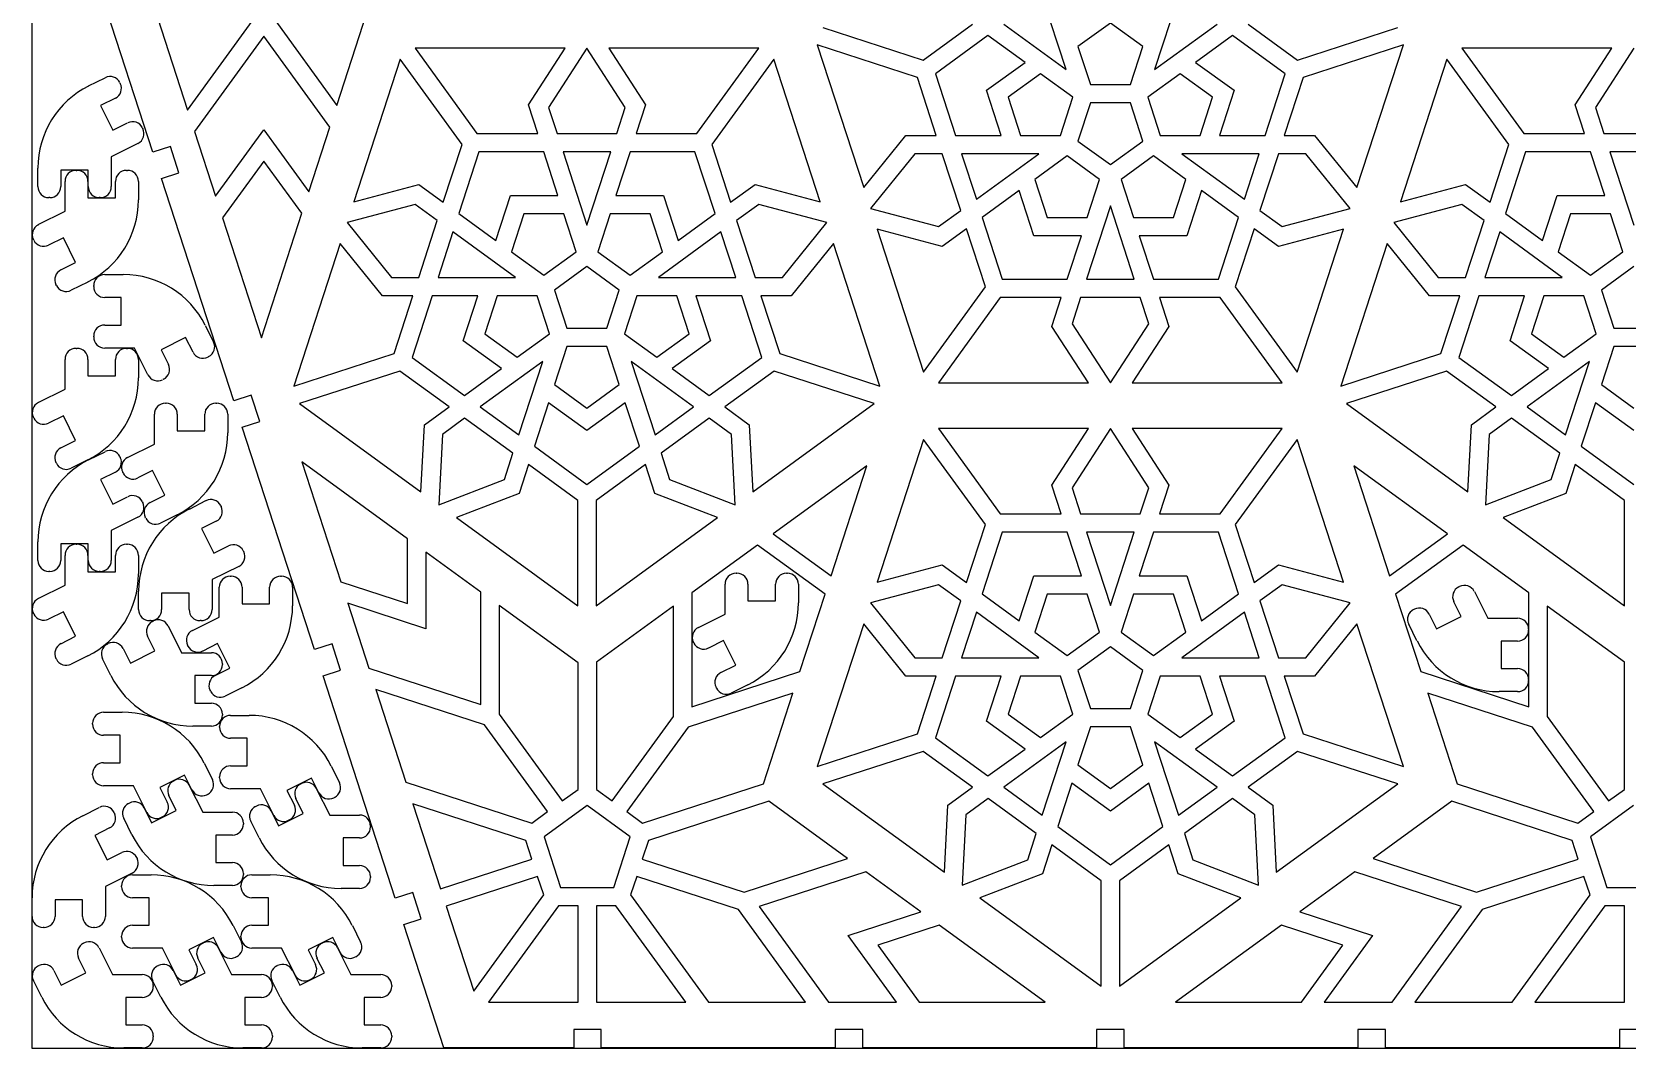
# Model space of a CAD drawing. Extents: x 0 to 580, y 0 to 430.
# Drawn here: x 0 to 173.9, y 0 to 110.8 of the extents above; entities that cross this region are included whole.
import ezdxf

# ---------------------------------------------------------------- set-up
doc = ezdxf.new("R2010")
doc.units = 0
doc.header["$MEASUREMENT"] = 0

msp = doc.modelspace()

# ---------------------------------------------------------------- linework, layer by layer
for p, q in [((0, 430), (0, 0)), ((13.2, 97.65), (5.32, 121.9)), ((112.75, 106.66), (110.15, 114.66)), ((125, 114.66), (122.4, 106.66)), ((13.69, 112.34), (16.96, 102.25)), ((16.96, 102.25), (24.29, 112.33)), ((26.29, 112.33), (33.25, 102.74)), ((33.25, 102.74), (36.53, 112.83)), ((97.17, 107.7), (102.54, 111.61)), ((105.95, 111.6), (112.75, 106.66)), ((117.58, 111.73), (114.05, 109.16)), ((121.11, 109.16), (117.58, 111.73)), ((122.4, 106.66), (129.21, 111.6)), ((132.62, 111.61), (137.99, 107.7)), ((25.29, 110.3), (17.73, 99.9)), ((32.49, 100.39), (25.29, 110.3)), ((86.25, 111.25), (97.17, 107.7)), ((104.24, 110.37), (98.52, 106.21)), ((108.28, 107.44), (104.24, 110.37)), ((130.91, 110.37), (126.88, 107.44)), ((136.64, 106.21), (130.91, 110.37)), ((137.99, 107.7), (148.91, 111.25)), ((41.77, 108.98), (48.52, 99.69)), ((58.13, 108.98), (41.77, 108.98)), ((54.14, 102.83), (58.13, 108.98)), ((60.52, 108.98), (56.34, 102.54)), ((64.69, 102.54), (60.52, 108.98)), ((79.26, 108.98), (62.9, 108.98)), ((62.9, 108.98), (66.89, 102.83)), ((72.51, 99.69), (79.26, 108.98)), ((96.55, 105.8), (85.63, 109.35)), ((85.63, 109.35), (90.69, 93.79)), ((114.05, 109.16), (115.4, 105.02)), ((119.76, 105.02), (121.11, 109.16)), ((149.53, 109.35), (138.61, 105.8)), ((144.47, 93.79), (149.53, 109.35)), ((155.9, 108.98), (162.65, 99.69)), ((172.26, 108.98), (155.9, 108.98)), ((168.27, 102.83), (172.26, 108.98)), ((174.64, 108.98), (170.47, 102.54)), ((40.15, 107.8), (35.1, 92.24)), ((46.9, 98.51), (40.15, 107.8)), ((80.88, 107.8), (74.13, 98.51)), ((85.93, 92.24), (80.88, 107.8)), ((98.52, 106.21), (100.71, 99.48)), ((104.09, 104.4), (108.28, 107.44)), ((109.97, 106.2), (106.44, 103.64)), ((113.5, 103.64), (109.97, 106.2)), ((125.19, 106.2), (121.66, 103.64)), ((128.71, 103.64), (125.19, 106.2)), ((126.88, 107.44), (131.07, 104.4)), ((134.45, 99.48), (136.64, 106.21)), ((154.28, 107.8), (149.22, 92.24)), ((161.03, 98.51), (154.28, 107.8)), ((6.18, 104.87), (7.98, 105.77)), ((9.59, 105.23), (9.64, 105.14)), ((98.6, 99.48), (96.55, 105.8)), ((105.69, 99.48), (104.09, 104.4)), ((115.4, 105.02), (119.76, 105.02)), ((131.07, 104.4), (129.47, 99.48)), ((138.61, 105.8), (136.55, 99.48)), ((9.1, 103.53), (7.49, 102.73)), ((7.49, 102.73), (8.83, 100.04)), ((55.16, 99.69), (54.14, 102.83)), ((66.89, 102.83), (65.87, 99.69)), ((106.44, 103.64), (107.79, 99.49)), ((112.15, 99.49), (113.5, 103.64)), ((115.4, 103.02), (114.05, 98.87)), ((119.76, 103.02), (115.4, 103.02)), ((121.11, 98.87), (119.76, 103.02)), ((121.66, 103.64), (123.01, 99.49)), ((127.37, 99.49), (128.71, 103.64)), ((169.29, 99.69), (168.27, 102.83)), ((56.34, 102.54), (57.27, 99.69)), ((63.77, 99.69), (64.69, 102.54)), ((170.47, 102.54), (171.39, 99.69)), ((8.83, 100.04), (10.44, 100.85)), ((12.05, 100.31), (12.1, 100.22)), ((17.73, 99.9), (20.02, 92.85)), ((20.02, 92.85), (25.29, 100.1)), ((25.29, 100.1), (30.2, 93.34)), ((30.2, 93.34), (32.49, 100.39)), ((48.52, 99.69), (55.16, 99.69)), ((57.27, 99.69), (63.77, 99.69)), ((65.87, 99.69), (72.51, 99.69)), ((90.69, 93.79), (95.3, 99.48)), ((95.3, 99.48), (98.6, 99.48)), ((100.71, 99.48), (105.69, 99.48)), ((107.79, 99.49), (112.15, 99.49)), ((123.01, 99.49), (127.37, 99.49)), ((129.47, 99.48), (134.45, 99.48)), ((136.55, 99.48), (139.85, 99.48)), ((139.85, 99.48), (144.47, 93.79)), ((162.65, 99.69), (169.29, 99.69)), ((171.39, 99.69), (177.89, 99.69)), ((11.56, 98.61), (8.65, 97.16)), ((15.1, 98.27), (13.2, 97.65)), ((16.03, 95.41), (15.1, 98.27)), ((44.85, 92.2), (46.9, 98.51)), ((48.74, 97.69), (46.55, 90.96)), ((55.81, 97.69), (48.74, 97.69)), ((57.35, 92.95), (55.81, 97.69)), ((63.11, 97.69), (57.92, 97.69)), ((57.92, 97.69), (60.52, 89.69)), ((60.52, 89.69), (63.11, 97.69)), ((65.22, 97.69), (63.68, 92.95)), ((72.29, 97.69), (65.22, 97.69)), ((74.48, 90.96), (72.29, 97.69)), ((74.13, 98.51), (76.18, 92.2)), ((96.26, 97.48), (91.42, 91.52)), ((99.26, 97.48), (96.26, 97.48)), ((101.27, 91.3), (99.26, 97.48)), ((109.77, 97.48), (101.36, 97.48)), ((101.36, 97.48), (102.97, 92.54)), ((102.97, 92.54), (109.77, 97.48)), ((114.05, 98.87), (117.58, 96.31)), ((117.58, 96.31), (121.11, 98.87)), ((133.8, 97.48), (125.39, 97.48)), ((125.39, 97.48), (132.19, 92.54)), ((132.19, 92.54), (133.8, 97.48)), ((135.9, 97.48), (133.89, 91.3)), ((138.9, 97.48), (135.9, 97.48)), ((143.73, 91.52), (138.9, 97.48)), ((158.98, 92.2), (161.03, 98.51)), ((162.86, 97.69), (160.68, 90.96)), ((169.94, 97.69), (162.86, 97.69)), ((171.48, 92.95), (169.94, 97.69)), ((172.04, 97.69), (174.64, 89.69)), ((177.24, 97.69), (172.04, 97.69)), ((0.65, 93.9), (0.65, 95.92)), ((6.15, 95.7), (3.15, 95.7)), ((3.15, 95.7), (3.15, 93.9)), ((4.81, 95.67), (4.91, 95.67)), ((6.15, 93.9), (6.15, 95.7)), ((8.65, 97.16), (8.65, 93.9)), ((10.31, 95.67), (10.41, 95.67)), ((25.29, 96.69), (20.78, 90.5)), ((29.43, 90.99), (25.29, 96.69)), ((112.88, 97.25), (109.35, 94.69)), ((116.4, 94.69), (112.88, 97.25)), ((122.28, 97.25), (118.75, 94.69)), ((125.81, 94.69), (122.28, 97.25)), ((3.61, 91.21), (3.61, 94.47)), ((6.11, 94.47), (6.11, 92.67)), ((9.11, 92.67), (9.11, 94.47)), ((11.61, 94.47), (11.61, 92.45)), ((14.13, 94.8), (16.03, 95.41)), ((22.01, 70.54), (14.13, 94.8)), ((35.1, 92.24), (42.18, 94.14)), ((42.18, 94.14), (44.85, 92.2)), ((76.18, 92.2), (78.85, 94.14)), ((78.85, 94.14), (85.93, 92.24)), ((109.35, 94.69), (110.7, 90.55)), ((115.06, 90.55), (116.4, 94.69)), ((118.75, 94.69), (120.1, 90.55)), ((124.46, 90.55), (125.81, 94.69)), ((149.22, 92.24), (156.31, 94.14)), ((156.31, 94.14), (158.98, 92.2)), ((1.95, 92.7), (1.85, 92.7)), ((6.11, 92.67), (9.11, 92.67)), ((7.45, 92.7), (7.35, 92.7)), ((50.58, 88.03), (52.18, 92.95)), ((52.18, 92.95), (57.35, 92.95)), ((63.68, 92.95), (68.85, 92.95)), ((68.85, 92.95), (70.45, 88.03)), ((107.65, 93.46), (103.61, 90.54)), ((109.24, 88.55), (107.65, 93.46)), ((127.51, 93.46), (125.91, 88.55)), ((131.54, 90.54), (127.51, 93.46)), ((164.71, 88.03), (166.31, 92.95)), ((166.31, 92.95), (171.48, 92.95)), ((0.7, 89.76), (3.61, 91.21)), ((20.78, 90.5), (25.03, 77.43)), ((25.03, 77.43), (29.43, 90.99)), ((41.78, 91.96), (34.36, 89.98)), ((44.2, 90.2), (41.78, 91.96)), ((46.55, 90.96), (50.58, 88.03)), ((53.63, 90.95), (52.29, 86.8)), ((57.99, 90.95), (53.63, 90.95)), ((59.34, 86.8), (57.99, 90.95)), ((63.04, 90.95), (61.69, 86.8)), ((67.4, 90.95), (63.04, 90.95)), ((68.74, 86.8), (67.4, 90.95)), ((70.45, 88.03), (74.48, 90.96)), ((79.26, 91.96), (76.83, 90.2)), ((86.67, 89.98), (79.26, 91.96)), ((91.42, 91.52), (98.84, 89.54)), ((98.84, 89.54), (101.27, 91.3)), ((103.61, 90.54), (105.8, 83.81)), ((110.7, 90.55), (115.06, 90.55)), ((117.58, 91.81), (114.98, 83.81)), ((120.18, 83.81), (117.58, 91.81)), ((120.1, 90.55), (124.46, 90.55)), ((129.36, 83.81), (131.54, 90.54)), ((133.89, 91.3), (136.32, 89.54)), ((136.32, 89.54), (143.73, 91.52)), ((155.9, 91.96), (148.49, 89.98)), ((158.33, 90.2), (155.9, 91.96)), ((160.68, 90.96), (164.71, 88.03)), ((167.76, 90.95), (166.41, 86.8)), ((172.12, 90.95), (167.76, 90.95)), ((173.47, 86.8), (172.12, 90.95)), ((34.36, 89.98), (39.19, 84.01)), ((42.19, 84.01), (44.2, 90.2)), ((45.9, 88.96), (44.3, 84.01)), ((52.71, 84.01), (45.9, 88.96)), ((75.13, 88.96), (68.32, 84.01)), ((76.73, 84.01), (75.13, 88.96)), ((76.83, 90.2), (78.84, 84.01)), ((81.84, 84.01), (86.67, 89.98)), ((99.24, 87.36), (92.16, 89.25)), ((92.16, 89.25), (97.22, 73.69)), ((101.91, 89.3), (99.24, 87.36)), ((103.96, 82.98), (101.91, 89.3)), ((133.25, 89.3), (131.19, 82.98)), ((135.91, 87.36), (133.25, 89.3)), ((143, 89.25), (135.91, 87.36)), ((137.94, 73.69), (143, 89.25)), ((148.49, 89.98), (153.32, 84.01)), ((156.32, 84.01), (158.33, 90.2)), ((160.03, 88.96), (158.42, 84.01)), ((166.84, 84.01), (160.03, 88.96)), ((0.21, 88.06), (0.16, 88.15)), ((3.43, 88.32), (1.82, 87.52)), ((4.77, 85.64), (3.43, 88.32)), ((33.62, 87.71), (28.57, 72.15)), ((38.24, 82.01), (33.62, 87.71)), ((87.41, 87.71), (82.79, 82.01)), ((92.46, 72.15), (87.41, 87.71)), ((114.42, 88.55), (109.24, 88.55)), ((112.88, 83.81), (114.42, 88.55)), ((125.91, 88.55), (120.74, 88.55)), ((120.74, 88.55), (122.28, 83.81)), ((147.75, 87.71), (142.7, 72.15)), ((152.37, 82.01), (147.75, 87.71)), ((3.16, 84.84), (4.77, 85.64)), ((52.29, 86.8), (55.81, 84.24)), ((55.81, 84.24), (59.34, 86.8)), ((61.69, 86.8), (65.22, 84.24)), ((65.22, 84.24), (68.74, 86.8)), ((166.41, 86.8), (169.94, 84.24)), ((169.94, 84.24), (173.47, 86.8)), ((6.08, 83.5), (4.28, 82.6)), ((7.94, 84.31), (9.96, 84.31)), ((39.19, 84.01), (42.19, 84.01)), ((44.3, 84.01), (52.71, 84.01)), ((60.52, 85.19), (56.99, 82.62)), ((64.04, 82.62), (60.52, 85.19)), ((68.32, 84.01), (76.73, 84.01)), ((78.84, 84.01), (81.84, 84.01)), ((105.8, 83.81), (112.88, 83.81)), ((114.98, 83.81), (120.18, 83.81)), ((122.28, 83.81), (129.36, 83.81)), ((153.32, 84.01), (156.32, 84.01)), ((158.42, 84.01), (166.84, 84.01)), ((174.64, 85.19), (171.12, 82.62)), ((2.67, 83.14), (2.62, 83.23)), ((6.74, 83.01), (6.74, 83.11)), ((9.74, 81.81), (7.94, 81.81)), ((9.74, 78.81), (9.74, 81.81)), ((41.54, 82.01), (38.24, 82.01)), ((39.49, 75.7), (41.54, 82.01)), ((43.64, 82.01), (41.46, 75.28)), ((48.63, 82.01), (43.64, 82.01)), ((47.03, 77.1), (48.63, 82.01)), ((50.73, 82.01), (49.38, 77.86)), ((55.09, 82.01), (50.73, 82.01)), ((56.43, 77.86), (55.09, 82.01)), ((56.99, 82.62), (58.34, 78.48)), ((62.7, 78.48), (64.04, 82.62)), ((65.94, 82.01), (64.6, 77.86)), ((70.3, 82.01), (65.94, 82.01)), ((71.65, 77.86), (70.3, 82.01)), ((77.39, 82.01), (72.4, 82.01)), ((72.4, 82.01), (74, 77.1)), ((79.57, 75.28), (77.39, 82.01)), ((82.79, 82.01), (79.49, 82.01)), ((79.49, 82.01), (81.54, 75.7)), ((97.22, 73.69), (103.96, 82.98)), ((105.58, 81.81), (98.83, 72.52)), ((112.22, 81.81), (105.58, 81.81)), ((111.21, 78.67), (112.22, 81.81)), ((114.33, 81.81), (113.4, 78.96)), ((120.83, 81.81), (114.33, 81.81)), ((121.76, 78.96), (120.83, 81.81)), ((129.57, 81.81), (122.93, 81.81)), ((122.93, 81.81), (123.95, 78.67)), ((136.32, 72.52), (129.57, 81.81)), ((131.19, 82.98), (137.94, 73.69)), ((155.67, 82.01), (152.37, 82.01)), ((153.61, 75.7), (155.67, 82.01)), ((157.77, 82.01), (155.58, 75.28)), ((162.75, 82.01), (157.77, 82.01)), ((161.16, 77.1), (162.75, 82.01)), ((164.85, 82.01), (163.51, 77.86)), ((169.21, 82.01), (164.85, 82.01)), ((170.56, 77.86), (169.21, 82.01)), ((171.12, 82.62), (172.46, 78.48)), ((7.94, 78.81), (9.74, 78.81)), ((18.9, 78.78), (19.81, 76.97)), ((58.34, 78.48), (62.7, 78.48)), ((115.19, 72.52), (111.21, 78.67)), ((113.4, 78.96), (117.58, 72.52)), ((117.58, 72.52), (121.76, 78.96)), ((123.95, 78.67), (119.96, 72.52)), ((172.46, 78.48), (176.82, 78.48)), ((6.74, 77.51), (6.74, 77.61)), ((16.76, 77.46), (14.08, 76.12)), ((17.57, 75.85), (16.76, 77.46)), ((51.21, 74.06), (47.03, 77.1)), ((49.38, 77.86), (52.91, 75.3)), ((52.91, 75.3), (56.43, 77.86)), ((64.6, 77.86), (68.12, 75.3)), ((68.12, 75.3), (71.65, 77.86)), ((74, 77.1), (69.82, 74.06)), ((165.34, 74.06), (161.16, 77.1)), ((163.51, 77.86), (167.03, 75.3)), ((167.03, 75.3), (170.56, 77.86)), ((3.61, 71.81), (3.61, 75.07)), ((4.81, 76.27), (4.91, 76.27)), ((6.11, 75.07), (6.11, 73.27)), ((11.19, 76.31), (7.94, 76.31)), ((9.11, 73.27), (9.11, 75.07)), ((10.31, 76.27), (10.41, 76.27)), ((12.65, 73.39), (11.19, 76.31)), ((11.61, 75.07), (11.61, 73.05)), ((14.08, 76.12), (14.89, 74.51)), ((19.27, 75.36), (19.18, 75.32)), ((28.57, 72.15), (39.49, 75.7)), ((41.46, 75.28), (47.18, 71.13)), ((55.69, 74.84), (48.89, 69.89)), ((53.09, 66.84), (55.69, 74.84)), ((58.34, 76.48), (56.99, 72.33)), ((62.7, 76.48), (58.34, 76.48)), ((64.04, 72.33), (62.7, 76.48)), ((72.15, 69.89), (65.34, 74.84)), ((65.34, 74.84), (67.94, 66.84)), ((73.85, 71.13), (79.57, 75.28)), ((81.54, 75.7), (92.46, 72.15)), ((142.7, 72.15), (153.61, 75.7)), ((155.58, 75.28), (161.31, 71.13)), ((169.82, 74.84), (163.01, 69.89)), ((167.22, 66.84), (169.82, 74.84)), ((172.46, 76.48), (171.12, 72.33)), ((176.82, 76.48), (172.46, 76.48)), ((6.11, 73.27), (9.11, 73.27)), ((40.11, 73.79), (29.19, 70.25)), ((45.48, 69.89), (40.11, 73.79)), ((47.18, 71.13), (51.21, 74.06)), ((69.82, 74.06), (73.85, 71.13)), ((80.93, 73.79), (75.55, 69.89)), ((91.84, 70.25), (80.93, 73.79)), ((154.23, 73.79), (143.31, 70.25)), ((159.61, 69.89), (154.23, 73.79)), ((161.31, 71.13), (165.34, 74.06)), ((0.7, 70.36), (3.61, 71.81)), ((14.35, 72.9), (14.26, 72.86)), ((56.99, 72.33), (60.52, 69.77)), ((60.52, 69.77), (64.04, 72.33)), ((98.83, 72.52), (115.19, 72.52)), ((119.96, 72.52), (136.32, 72.52)), ((171.12, 72.33), (174.64, 69.77)), ((14.55, 70.29), (14.65, 70.29)), ((20.05, 70.29), (20.15, 70.29)), ((23.91, 71.16), (22.01, 70.54)), ((24.84, 68.31), (23.91, 71.16)), ((29.19, 70.25), (42.42, 60.63)), ((42.81, 67.95), (45.48, 69.89)), ((48.89, 69.89), (53.09, 66.84)), ((56.33, 70.34), (54.79, 65.6)), ((60.52, 67.3), (56.33, 70.34)), ((64.7, 70.34), (60.52, 67.3)), ((66.24, 65.6), (64.7, 70.34)), ((67.94, 66.84), (72.15, 69.89)), ((75.55, 69.89), (78.22, 67.95)), ((78.61, 60.63), (91.84, 70.25)), ((143.31, 70.25), (156.55, 60.63)), ((156.94, 67.95), (159.61, 69.89)), ((163.01, 69.89), (167.22, 66.84)), ((170.46, 70.34), (168.92, 65.6)), ((174.64, 67.3), (170.46, 70.34)), ((0.21, 68.66), (0.16, 68.75)), ((3.43, 68.93), (1.82, 68.12)), ((4.77, 66.24), (3.43, 68.93)), ((13.35, 65.84), (13.35, 69.09)), ((15.85, 69.09), (15.85, 67.29)), ((18.85, 67.29), (18.85, 69.09)), ((21.35, 69.09), (21.35, 67.07)), ((22.94, 67.69), (24.84, 68.31)), ((42.42, 60.63), (42.81, 67.95)), ((47.18, 68.66), (44.76, 66.89)), ((52.44, 64.84), (47.18, 68.66)), ((73.85, 68.66), (68.59, 64.84)), ((76.27, 66.89), (73.85, 68.66)), ((78.22, 67.95), (78.61, 60.63)), ((156.55, 60.63), (156.94, 67.95)), ((161.31, 68.66), (158.88, 66.89)), ((166.57, 64.84), (161.31, 68.66)), ((3.16, 65.44), (4.77, 66.24)), ((15.85, 67.29), (18.85, 67.29)), ((30.82, 43.44), (22.94, 67.69)), ((44.76, 66.89), (44.35, 59.23)), ((76.68, 59.23), (76.27, 66.89)), ((97.22, 66.34), (92.16, 50.78)), ((103.96, 57.06), (97.22, 66.34)), ((115.19, 67.52), (98.83, 67.52)), ((98.83, 67.52), (105.58, 58.23)), ((111.21, 61.37), (115.19, 67.52)), ((117.58, 67.52), (113.4, 61.08)), ((121.76, 61.08), (117.58, 67.52)), ((136.32, 67.52), (119.96, 67.52)), ((119.96, 67.52), (123.95, 61.37)), ((129.57, 58.23), (136.32, 67.52)), ((137.94, 66.34), (131.19, 57.06)), ((143, 50.78), (137.94, 66.34)), ((158.88, 66.89), (158.48, 59.23)), ((6.18, 64.11), (7.98, 65.01)), ((9.59, 64.48), (9.64, 64.39)), ((10.44, 64.38), (13.35, 65.84)), ((51.52, 61.98), (52.44, 64.84)), ((54.79, 65.6), (60.52, 61.44)), ((60.52, 61.44), (66.24, 65.6)), ((68.59, 64.84), (69.52, 61.98)), ((165.64, 61.98), (166.57, 64.84)), ((168.92, 65.6), (174.64, 61.44)), ((2.67, 63.74), (2.62, 63.83)), ((6.08, 64.11), (4.28, 63.2)), ((9.1, 62.78), (7.49, 61.97)), ((9.94, 62.68), (9.9, 62.77)), ((13.16, 62.95), (11.55, 62.15)), ((14.5, 60.27), (13.16, 62.95)), ((40.96, 55.51), (29.43, 63.89)), ((29.43, 63.89), (33.67, 50.83)), ((54.14, 63.6), (53.12, 60.46)), ((59.52, 59.69), (54.14, 63.6)), ((66.89, 63.6), (61.52, 59.69)), ((67.91, 60.46), (66.89, 63.6)), ((91.03, 63.47), (80.82, 56.06)), ((87.13, 51.47), (91.03, 63.47)), ((154.34, 56.06), (144.13, 63.47)), ((144.13, 63.47), (148.03, 51.47)), ((168.27, 63.6), (167.25, 60.46)), ((173.64, 59.69), (168.27, 63.6)), ((7.49, 61.97), (8.83, 59.29)), ((44.35, 59.23), (51.52, 61.98)), ((69.52, 61.98), (76.68, 59.23)), ((112.22, 58.23), (111.21, 61.37)), ((113.4, 61.08), (114.33, 58.23)), ((120.83, 58.23), (121.76, 61.08)), ((123.95, 61.37), (122.93, 58.23)), ((158.48, 59.23), (165.64, 61.98)), ((8.83, 59.29), (10.44, 60.09)), ((12.05, 59.56), (12.1, 59.47)), ((12.89, 59.46), (14.5, 60.27)), ((17.17, 58.76), (18.98, 59.67)), ((53.12, 60.46), (46.28, 57.83)), ((59.52, 48.21), (59.52, 59.69)), ((61.52, 59.69), (61.52, 48.21)), ((74.75, 57.83), (67.91, 60.46)), ((167.25, 60.46), (160.41, 57.83)), ((173.64, 48.21), (173.64, 59.69)), ((11.56, 57.86), (8.65, 56.4)), ((12.4, 57.76), (12.36, 57.85)), ((15.82, 58.13), (14.01, 57.23)), ((20.1, 57.43), (18.49, 56.63)), ((20.59, 59.13), (20.63, 59.04)), ((46.28, 57.83), (59.52, 48.21)), ((61.52, 48.21), (74.75, 57.83)), ((105.58, 58.23), (112.22, 58.23)), ((114.33, 58.23), (120.83, 58.23)), ((122.93, 58.23), (129.57, 58.23)), ((160.41, 57.83), (173.64, 48.21)), ((8.65, 56.4), (8.65, 53.15)), ((18.49, 56.63), (19.83, 53.94)), ((80.82, 56.06), (87.13, 51.47)), ((101.91, 50.74), (103.96, 57.06)), ((105.8, 56.23), (103.61, 49.5)), ((112.88, 56.23), (105.8, 56.23)), ((114.42, 51.49), (112.88, 56.23)), ((120.18, 56.23), (114.98, 56.23)), ((114.98, 56.23), (117.58, 48.23)), ((117.58, 48.23), (120.18, 56.23)), ((122.28, 56.23), (120.74, 51.49)), ((129.36, 56.23), (122.28, 56.23)), ((131.54, 49.5), (129.36, 56.23)), ((131.19, 57.06), (133.25, 50.74)), ((148.03, 51.47), (154.34, 56.06)), ((0.65, 53.15), (0.65, 55.17)), ((6.15, 54.95), (3.15, 54.95)), ((3.15, 54.95), (3.15, 53.15)), ((4.81, 54.91), (4.91, 54.91)), ((6.15, 53.15), (6.15, 54.95)), ((10.31, 54.91), (10.41, 54.91)), ((19.83, 53.94), (21.44, 54.75)), ((23.05, 54.21), (23.09, 54.12)), ((40.96, 48.46), (40.96, 55.51)), ((48.96, 49.7), (42.96, 54.06)), ((42.96, 54.06), (42.96, 45.71)), ((79.12, 54.82), (71.94, 49.61)), ((86.48, 49.47), (79.12, 54.82)), ((156.04, 54.82), (148.68, 49.47)), ((163.21, 49.61), (156.04, 54.82)), ((3.61, 50.46), (3.61, 53.71)), ((6.11, 53.71), (6.11, 51.91)), ((9.11, 51.91), (9.11, 53.71)), ((11.61, 53.71), (11.61, 51.69)), ((22.56, 52.51), (19.64, 51.06)), ((92.16, 50.78), (99.24, 52.68)), ((99.24, 52.68), (101.91, 50.74)), ((133.25, 50.74), (135.91, 52.68)), ((135.91, 52.68), (143, 50.78)), ((0.7, 49), (3.61, 50.46)), ((1.95, 51.95), (1.85, 51.95)), ((6.11, 51.91), (9.11, 51.91)), ((7.45, 51.95), (7.35, 51.95)), ((19.64, 51.06), (19.64, 47.8)), ((21.62, 51.43), (21.72, 51.43)), ((27.12, 51.43), (27.22, 51.43)), ((33.67, 50.83), (40.96, 48.46)), ((75.57, 47.3), (75.57, 50.56)), ((76.77, 51.76), (76.87, 51.76)), ((78.07, 50.56), (78.07, 48.76)), ((81.07, 48.76), (81.07, 50.56)), ((82.27, 51.76), (82.37, 51.76)), ((83.57, 50.56), (83.57, 48.54)), ((98.84, 50.5), (91.42, 48.52)), ((101.27, 48.74), (98.84, 50.5)), ((107.65, 46.57), (109.24, 51.49)), ((109.24, 51.49), (114.42, 51.49)), ((120.74, 51.49), (125.91, 51.49)), ((125.91, 51.49), (127.51, 46.57)), ((136.32, 50.5), (133.89, 48.74)), ((143.73, 48.52), (136.32, 50.5)), ((11.64, 47.8), (11.64, 49.82)), ((17.14, 49.6), (14.14, 49.6)), ((14.14, 49.6), (14.14, 47.8)), ((17.14, 47.8), (17.14, 49.6)), ((20.42, 46.97), (20.42, 50.23)), ((22.92, 50.23), (22.92, 48.43)), ((25.92, 48.43), (25.92, 50.23)), ((28.42, 50.23), (28.42, 48.21)), ((48.96, 37.45), (48.96, 49.7)), ((71.94, 49.61), (71.94, 37.21)), ((78.07, 48.76), (81.07, 48.76)), ((83.74, 41.04), (86.48, 49.47)), ((99.26, 42.55), (101.27, 48.74)), ((103.61, 49.5), (107.65, 46.57)), ((110.7, 49.49), (109.35, 45.34)), ((115.06, 49.49), (110.7, 49.49)), ((116.4, 45.34), (115.06, 49.49)), ((120.1, 49.49), (118.75, 45.34)), ((124.46, 49.49), (120.1, 49.49)), ((125.81, 45.34), (124.46, 49.49)), ((127.51, 46.57), (131.54, 49.5)), ((133.89, 48.74), (135.9, 42.55)), ((148.68, 49.47), (151.42, 41.04)), ((155.57, 50.26), (155.66, 50.3)), ((157.27, 49.77), (158.72, 46.86)), ((163.21, 37.21), (163.21, 49.61)), ((0.21, 47.3), (0.16, 47.39)), ((3.43, 47.57), (1.82, 46.77)), ((4.77, 44.89), (3.43, 47.57)), ((17.51, 45.52), (20.42, 46.97)), ((22.92, 48.43), (25.92, 48.43)), ((34.44, 48.48), (36.73, 41.42)), ((42.96, 45.71), (34.44, 48.48)), ((59.54, 42.01), (50.96, 48.25)), ((50.96, 48.25), (50.96, 36.4)), ((69.94, 48.16), (61.54, 42.05)), ((69.94, 36.16), (69.94, 48.16)), ((72.66, 45.85), (75.57, 47.3)), ((91.42, 48.52), (96.26, 42.55)), ((102.97, 47.5), (101.36, 42.55)), ((109.77, 42.55), (102.97, 47.5)), ((132.19, 47.5), (125.39, 42.55)), ((133.8, 42.55), (132.19, 47.5)), ((138.9, 42.55), (143.73, 48.52)), ((150.65, 47.8), (150.74, 47.85)), ((152.35, 47.31), (153.15, 45.7)), ((153.15, 45.7), (155.84, 47.04)), ((155.84, 47.04), (155.03, 48.65)), ((173.62, 42.05), (165.21, 48.16)), ((165.21, 48.16), (165.21, 36.16)), ((12.94, 46.6), (12.84, 46.6)), ((13.16, 46.51), (13.25, 46.55)), ((14.86, 46.01), (16.31, 43.1)), ((18.44, 46.6), (18.34, 46.6)), ((90.69, 46.25), (85.63, 30.69)), ((95.3, 40.55), (90.69, 46.25)), ((109.35, 45.34), (112.88, 42.78)), ((112.88, 42.78), (116.4, 45.34)), ((118.75, 45.34), (122.28, 42.78)), ((122.28, 42.78), (125.81, 45.34)), ((144.47, 46.25), (139.85, 40.55)), ((149.53, 30.69), (144.47, 46.25)), ((151.01, 44.39), (150.11, 46.19)), ((158.72, 46.86), (161.98, 46.86)), ((163.18, 45.66), (163.18, 45.56)), ((3.16, 44.08), (4.77, 44.89)), ((8.24, 44.05), (8.33, 44.09)), ((9.94, 43.55), (10.74, 41.94)), ((13.42, 43.29), (12.62, 44.9)), ((17.02, 43.82), (16.97, 43.91)), ((20.24, 44.09), (18.63, 43.28)), ((21.58, 41.4), (20.24, 44.09)), ((32.72, 44.06), (30.82, 43.44)), ((33.65, 41.2), (32.72, 44.06)), ((72.17, 44.15), (72.13, 44.24)), ((75.39, 44.42), (73.78, 43.61)), ((76.73, 41.73), (75.39, 44.42)), ((117.58, 43.73), (114.05, 41.16)), ((121.11, 41.16), (117.58, 43.73)), ((161.98, 44.36), (160.18, 44.36)), ((160.18, 44.36), (160.18, 41.36)), ((2.67, 42.38), (2.62, 42.47)), ((6.08, 42.75), (4.28, 41.85)), ((8.6, 40.63), (7.7, 42.44)), ((10.74, 41.94), (13.42, 43.29)), ((16.31, 43.1), (19.57, 43.1)), ((20.77, 41.9), (20.77, 41.8)), ((59.54, 28.2), (59.54, 42.01)), ((61.54, 42.05), (61.54, 28.2)), ((96.26, 42.55), (99.26, 42.55)), ((101.36, 42.55), (109.77, 42.55)), ((125.39, 42.55), (133.8, 42.55)), ((135.9, 42.55), (138.9, 42.55)), ((173.62, 28.2), (173.62, 42.05)), ((19.57, 40.6), (17.77, 40.6)), ((17.77, 40.6), (17.77, 37.6)), ((19.97, 40.6), (21.58, 41.4)), ((31.74, 40.59), (33.65, 41.2)), ((39.62, 16.33), (31.74, 40.59)), ((36.73, 41.42), (48.96, 37.45)), ((71.94, 37.21), (83.74, 41.04)), ((75.12, 40.93), (76.73, 41.73)), ((98.6, 40.55), (95.3, 40.55)), ((96.55, 34.24), (98.6, 40.55)), ((100.71, 40.55), (98.52, 33.83)), ((105.69, 40.55), (100.71, 40.55)), ((104.09, 35.64), (105.69, 40.55)), ((107.79, 40.55), (106.44, 36.4)), ((112.15, 40.55), (107.79, 40.55)), ((113.5, 36.4), (112.15, 40.55)), ((114.05, 41.16), (115.4, 37.02)), ((119.76, 37.02), (121.11, 41.16)), ((123.01, 40.55), (121.66, 36.4)), ((127.37, 40.55), (123.01, 40.55)), ((128.71, 36.4), (127.37, 40.55)), ((134.45, 40.55), (129.47, 40.55)), ((129.47, 40.55), (131.07, 35.64)), ((136.64, 33.83), (134.45, 40.55)), ((139.85, 40.55), (136.55, 40.55)), ((136.55, 40.55), (138.61, 34.24)), ((151.42, 41.04), (163.21, 37.21)), ((160.18, 41.36), (161.98, 41.36)), ((163.18, 40.16), (163.18, 40.06)), ((19.47, 38.9), (19.43, 38.99)), ((22.89, 39.27), (21.08, 38.36)), ((49.34, 35.22), (37.49, 39.07)), ((37.49, 39.07), (40.77, 28.99)), ((82.97, 38.69), (71.56, 34.98)), ((74.63, 39.23), (74.58, 39.32)), ((78.04, 39.6), (76.24, 38.69)), ((79.76, 28.81), (82.97, 38.69)), ((163.6, 34.98), (152.18, 38.69)), ((152.18, 38.69), (155.39, 28.81)), ((161.98, 38.86), (159.96, 38.86)), ((7.82, 36.6), (9.84, 36.6)), ((17.77, 37.6), (19.57, 37.6)), ((115.4, 37.02), (119.76, 37.02)), ((6.62, 35.3), (6.62, 35.4)), ((19.57, 35.1), (17.55, 35.1)), ((20.47, 34.97), (20.47, 35.07)), ((20.77, 36.4), (20.77, 36.3)), ((21.67, 36.27), (23.69, 36.27)), ((56.2, 25.78), (49.34, 35.22)), ((50.96, 36.4), (57.82, 26.95)), ((63.26, 26.95), (69.94, 36.16)), ((71.56, 34.98), (64.88, 25.78)), ((108.28, 32.6), (104.09, 35.64)), ((106.44, 36.4), (109.97, 33.84)), ((109.97, 33.84), (113.5, 36.4)), ((115.4, 35.02), (114.05, 30.87)), ((119.76, 35.02), (115.4, 35.02)), ((121.11, 30.87), (119.76, 35.02)), ((121.66, 36.4), (125.19, 33.84)), ((125.19, 33.84), (128.71, 36.4)), ((131.07, 35.64), (126.88, 32.6)), ((170.28, 25.78), (163.6, 34.98)), ((165.21, 36.16), (171.9, 26.95)), ((9.62, 34.1), (7.82, 34.1)), ((9.62, 31.1), (9.62, 34.1)), ((23.47, 33.77), (21.67, 33.77)), ((23.47, 30.77), (23.47, 33.77)), ((85.63, 30.69), (96.55, 34.24)), ((98.52, 33.83), (104.24, 29.67)), ((112.75, 33.38), (105.95, 28.43)), ((110.15, 25.38), (112.75, 33.38)), ((122.4, 33.38), (125, 25.38)), ((129.21, 28.43), (122.4, 33.38)), ((130.91, 29.67), (136.64, 33.83)), ((138.61, 34.24), (149.53, 30.69)), ((97.17, 32.34), (86.25, 28.79)), ((102.54, 28.43), (97.17, 32.34)), ((104.24, 29.67), (108.28, 32.6)), ((126.88, 32.6), (130.91, 29.67)), ((137.99, 32.34), (132.62, 28.43)), ((148.91, 28.79), (137.99, 32.34)), ((6.62, 29.8), (6.62, 29.9)), ((7.82, 31.1), (9.62, 31.1)), ((16.64, 29.76), (13.96, 28.42)), ((17.45, 28.15), (16.64, 29.76)), ((18.78, 31.07), (19.68, 29.27)), ((20.47, 29.47), (20.47, 29.57)), ((21.67, 30.77), (23.47, 30.77)), ((32.63, 30.74), (33.54, 28.94)), ((114.05, 30.87), (117.58, 28.31)), ((117.58, 28.31), (121.11, 30.87)), ((11.07, 28.6), (7.82, 28.6)), ((12.53, 25.69), (11.07, 28.6)), ((13.96, 28.42), (14.76, 26.81)), ((15.46, 29.13), (15.55, 29.17)), ((17.16, 28.64), (18.62, 25.72)), ((24.92, 28.27), (21.67, 28.27)), ((26.38, 25.36), (24.92, 28.27)), ((30.49, 29.43), (27.81, 28.09)), ((27.81, 28.09), (28.62, 26.48)), ((29.32, 28.8), (29.4, 28.84)), ((31.3, 27.82), (30.49, 29.43)), ((31.01, 28.31), (32.47, 25.4)), ((40.77, 28.99), (54.49, 24.53)), ((57.82, 26.95), (59.54, 28.2)), ((61.54, 28.2), (63.26, 26.95)), ((66.59, 24.53), (79.76, 28.81)), ((86.25, 28.79), (99.49, 19.17)), ((99.87, 26.49), (102.54, 28.43)), ((105.95, 28.43), (110.15, 25.38)), ((113.39, 28.88), (111.85, 24.14)), ((117.58, 25.84), (113.39, 28.88)), ((121.76, 28.88), (117.58, 25.84)), ((123.3, 24.14), (121.76, 28.88)), ((125, 25.38), (129.21, 28.43)), ((132.62, 28.43), (135.28, 26.49)), ((135.67, 19.17), (148.91, 28.79)), ((155.39, 28.81), (168.56, 24.53)), ((171.9, 26.95), (173.62, 28.2)), ((5.55, 25.33), (7.35, 26.23)), ((10.54, 26.67), (10.63, 26.71)), ((12.24, 26.18), (13.05, 24.57)), ((15.73, 25.91), (14.93, 27.52)), ((19.15, 27.66), (19.06, 27.61)), ((24.4, 26.34), (24.49, 26.38)), ((29.58, 25.58), (28.78, 27.19)), ((33, 27.33), (32.91, 27.28)), ((53.87, 22.63), (41.53, 26.63)), ((41.53, 26.63), (44.55, 17.37)), ((60.54, 26.45), (55.84, 23.04)), ((65.24, 23.04), (60.54, 26.45)), ((80.35, 26.9), (67.21, 22.63)), ((88.93, 20.66), (80.35, 26.9)), ((99.49, 19.17), (99.87, 26.49)), ((104.25, 27.2), (101.82, 25.43)), ((109.51, 23.38), (104.25, 27.2)), ((130.91, 27.2), (125.65, 23.38)), ((133.34, 25.43), (130.91, 27.2)), ((135.28, 26.49), (135.67, 19.17)), ((154.81, 26.9), (146.23, 20.66)), ((167.95, 22.63), (154.81, 26.9)), ((174.62, 26.45), (169.92, 23.04)), ((8.96, 25.69), (9.01, 25.6)), ((10.91, 23.25), (10.01, 25.06)), ((13.05, 24.57), (15.73, 25.91)), ((14.23, 25.2), (14.14, 25.15)), ((18.62, 25.72), (21.87, 25.72)), ((23.07, 24.52), (23.07, 24.42)), ((24.76, 22.92), (23.86, 24.73)), ((26.1, 25.85), (26.9, 24.24)), ((26.9, 24.24), (29.58, 25.58)), ((28.08, 24.87), (27.99, 24.82)), ((32.47, 25.4), (35.72, 25.4)), ((54.49, 24.53), (56.2, 25.78)), ((64.88, 25.78), (66.59, 24.53)), ((101.82, 25.43), (101.41, 17.77)), ((133.74, 17.77), (133.34, 25.43)), ((168.56, 24.53), (170.28, 25.78)), ((8.47, 23.99), (6.86, 23.19)), ((6.86, 23.19), (8.2, 20.51)), ((21.87, 23.22), (20.07, 23.22)), ((20.07, 23.22), (20.07, 20.22)), ((35.72, 22.9), (33.92, 22.9)), ((33.92, 22.9), (33.92, 19.9)), ((36.92, 24.2), (36.92, 24.1)), ((54.52, 20.61), (53.87, 22.63)), ((55.84, 23.04), (57.63, 17.51)), ((63.45, 17.51), (65.24, 23.04)), ((67.21, 22.63), (66.55, 20.61)), ((108.58, 20.52), (109.51, 23.38)), ((111.85, 24.14), (117.58, 19.98)), ((117.58, 19.98), (123.3, 24.14)), ((125.65, 23.38), (126.58, 20.52)), ((168.6, 20.61), (167.95, 22.63)), ((169.92, 23.04), (171.71, 17.51)), ((8.2, 20.51), (9.81, 21.31)), ((111.21, 22.14), (110.19, 19)), ((116.58, 18.23), (111.21, 22.14)), ((123.95, 22.14), (118.58, 18.23)), ((124.97, 19), (123.95, 22.14)), ((11.42, 20.77), (11.47, 20.68)), ((20.07, 20.22), (21.87, 20.22)), ((33.92, 19.9), (35.72, 19.9)), ((44.55, 17.37), (54.52, 20.61)), ((66.55, 20.61), (77.66, 17)), ((77.66, 17), (88.93, 20.66)), ((90.93, 19.21), (79.28, 15.42)), ((96.93, 14.85), (90.93, 19.21)), ((101.41, 17.77), (108.58, 20.52)), ((126.58, 20.52), (133.74, 17.77)), ((144.23, 19.21), (138.23, 14.85)), ((155.88, 15.42), (144.23, 19.21)), ((146.23, 20.66), (157.5, 17)), ((157.5, 17), (168.6, 20.61)), ((10.93, 19.07), (8.02, 17.62)), ((8.02, 17.62), (8.02, 14.36)), ((9.77, 17.59), (9.77, 17.69)), ((10.97, 18.89), (12.99, 18.89)), ((21.87, 17.72), (19.85, 17.72)), ((22.78, 17.59), (22.78, 17.69)), ((23.07, 19.02), (23.07, 18.92)), ((23.98, 18.89), (25.99, 18.89)), ((35.72, 17.4), (33.71, 17.4)), ((36.92, 18.7), (36.92, 18.6)), ((55.14, 18.71), (45.16, 15.46)), ((55.8, 16.69), (55.14, 18.71)), ((57.63, 17.51), (63.45, 17.51)), ((65.94, 18.71), (65.28, 16.69)), ((77.04, 15.1), (65.94, 18.71)), ((110.19, 19), (103.34, 16.37)), ((116.58, 6.75), (116.58, 18.23)), ((118.58, 18.23), (118.58, 6.75)), ((131.81, 16.37), (124.97, 19)), ((169.22, 18.71), (158.12, 15.1)), ((169.88, 16.69), (169.22, 18.71)), ((171.71, 17.51), (177.52, 17.51)), ((0.02, 14.36), (0.02, 16.38)), ((5.52, 16.16), (2.52, 16.16)), ((2.52, 16.16), (2.52, 14.36)), ((5.52, 14.36), (5.52, 16.16)), ((12.77, 16.39), (10.97, 16.39)), ((12.77, 13.39), (12.77, 16.39)), ((25.78, 16.39), (23.98, 16.39)), ((25.78, 13.39), (25.78, 16.39)), ((41.53, 16.95), (39.62, 16.33)), ((42.45, 14.1), (41.53, 16.95)), ((48.18, 6.19), (55.8, 16.69)), ((65.28, 16.69), (73.76, 5.02)), ((103.34, 16.37), (116.58, 6.75)), ((118.58, 6.75), (131.81, 16.37)), ((161.4, 5.02), (169.88, 16.69)), ((40.55, 13.48), (42.45, 14.1)), ((45.16, 15.46), (48.18, 6.19)), ((57.42, 15.51), (49.79, 5.02)), ((59.54, 15.51), (57.42, 15.51)), ((59.54, 5.02), (59.54, 15.51)), ((63.66, 15.51), (61.54, 15.51)), ((61.54, 15.51), (61.54, 5.02)), ((71.29, 5.02), (63.66, 15.51)), ((84.36, 5.02), (77.04, 15.1)), ((79.28, 15.42), (86.84, 5.02)), ((88.98, 12.27), (96.93, 14.85)), ((138.23, 14.85), (146.17, 12.27)), ((148.32, 5.02), (155.88, 15.42)), ((158.12, 15.1), (150.79, 5.02)), ((171.49, 15.51), (163.87, 5.02)), ((173.62, 15.51), (171.49, 15.51)), ((173.62, 5.02), (173.62, 15.51)), ((1.32, 13.16), (1.22, 13.16)), ((6.82, 13.16), (6.72, 13.16)), ((9.77, 12.09), (9.77, 12.19)), ((10.97, 13.39), (12.77, 13.39)), ((21.94, 13.37), (22.84, 11.56)), ((22.78, 12.09), (22.78, 12.19)), ((23.98, 13.39), (25.78, 13.39)), ((34.94, 13.37), (35.84, 11.56)), ((44.92, 0.02), (40.55, 13.48)), ((94.25, 5.02), (88.98, 12.27)), ((98.93, 13.4), (92.22, 11.22)), ((110.46, 5.02), (98.93, 13.4)), ((136.23, 13.4), (124.7, 5.02)), ((142.94, 11.22), (136.23, 13.4)), ((146.17, 12.27), (140.91, 5.02)), ((5.62, 11.42), (5.71, 11.47)), ((7.32, 10.93), (8.77, 8.02)), ((14.23, 10.89), (10.97, 10.89)), ((15.68, 7.98), (14.23, 10.89)), ((19.8, 12.05), (17.12, 10.71)), ((17.12, 10.71), (17.92, 9.1)), ((18.62, 11.42), (18.71, 11.47)), ((20.6, 10.44), (19.8, 12.05)), ((20.32, 10.93), (21.77, 8.02)), ((27.23, 10.89), (23.98, 10.89)), ((28.69, 7.98), (27.23, 10.89)), ((32.8, 12.05), (30.12, 10.71)), ((30.12, 10.71), (30.92, 9.1)), ((31.62, 11.42), (31.71, 11.47)), ((33.61, 10.44), (32.8, 12.05)), ((33.32, 10.93), (34.78, 8.02)), ((92.22, 11.22), (96.72, 5.02)), ((138.43, 5.02), (142.94, 11.22)), ((0.7, 8.96), (0.79, 9.01)), ((5.89, 8.2), (5.08, 9.81)), ((13.7, 8.96), (13.79, 9.01)), ((18.89, 8.2), (18.08, 9.81)), ((22.3, 9.95), (22.21, 9.91)), ((26.7, 8.96), (26.79, 9.01)), ((31.89, 8.2), (31.08, 9.81)), ((35.3, 9.95), (35.22, 9.91)), ((1.07, 5.55), (0.16, 7.35)), ((2.4, 8.47), (3.2, 6.86)), ((3.2, 6.86), (5.89, 8.2)), ((8.77, 8.02), (12.03, 8.02)), ((14.07, 5.55), (13.16, 7.35)), ((15.4, 8.47), (16.2, 6.86)), ((16.2, 6.86), (18.89, 8.2)), ((17.38, 7.49), (17.29, 7.45)), ((21.77, 8.02), (25.03, 8.02)), ((27.07, 5.55), (26.16, 7.35)), ((28.4, 8.47), (29.21, 6.86)), ((29.21, 6.86), (31.89, 8.2)), ((30.39, 7.49), (30.3, 7.45)), ((34.78, 8.02), (38.03, 8.02)), ((12.03, 5.52), (10.23, 5.52)), ((10.23, 5.52), (10.23, 2.52)), ((13.23, 6.82), (13.23, 6.72)), ((25.03, 5.52), (23.23, 5.52)), ((23.23, 5.52), (23.23, 2.52)), ((26.23, 6.82), (26.23, 6.72)), ((38.03, 5.52), (36.23, 5.52)), ((36.23, 5.52), (36.23, 2.52)), ((39.23, 6.82), (39.23, 6.72)), ((49.79, 5.02), (59.54, 5.02)), ((61.54, 5.02), (71.29, 5.02)), ((73.76, 5.02), (84.36, 5.02)), ((86.84, 5.02), (94.25, 5.02)), ((96.72, 5.02), (110.46, 5.02)), ((124.7, 5.02), (138.43, 5.02)), ((140.91, 5.02), (148.32, 5.02)), ((150.79, 5.02), (161.4, 5.02)), ((163.87, 5.02), (173.62, 5.02)), ((10.23, 2.52), (12.03, 2.52)), ((23.23, 2.52), (25.03, 2.52)), ((36.23, 2.52), (38.03, 2.52)), ((62.08, 2.02), (59.08, 2.02)), ((59.08, 2.02), (59.08, 0.02)), ((62.08, 0.02), (62.08, 2.02)), ((90.58, 2.02), (87.58, 2.02)), ((87.58, 2.02), (87.58, 0.02)), ((90.58, 0.02), (90.58, 2.02)), ((119.08, 2.02), (116.08, 2.02)), ((116.08, 2.02), (116.08, 0.02)), ((119.08, 0.02), (119.08, 2.02)), ((147.58, 2.02), (144.58, 2.02)), ((144.58, 2.02), (144.58, 0.02)), ((147.58, 0.02), (147.58, 2.02)), ((176.08, 2.02), (173.08, 2.02)), ((173.08, 2.02), (173.08, 0.02)), ((0, 0), (580, 0)), ((12.03, 0.02), (10.01, 0.02)), ((13.23, 1.32), (13.23, 1.22)), ((25.03, 0.02), (23.01, 0.02)), ((26.23, 1.32), (26.23, 1.22)), ((38.03, 0.02), (36.01, 0.02)), ((39.23, 1.32), (39.23, 1.22)), ((59.08, 0.02), (44.92, 0.02)), ((87.58, 0.02), (62.08, 0.02)), ((116.08, 0.02), (90.58, 0.02)), ((144.58, 0.02), (119.08, 0.02)), ((173.08, 0.02), (147.58, 0.02))]:
    msp.add_line(p, q)
for centre, radius, start, end in [((10.65, 95.92), 10, 116.56, 180), ((8.52, 104.7), 1.2, 26.56, 116.56), ((8.56, 104.61), 1.2, 296.56, 26.56), ((10.98, 99.78), 1.2, 26.56, 116.56), ((11.02, 99.69), 1.2, 296.56, 26.56), ((4.81, 94.47), 1.2, 90, 180), ((4.91, 94.47), 1.2, 0, 90), ((10.31, 94.47), 1.2, 90, 180), ((10.41, 94.47), 1.2, 0, 90), ((1.85, 93.9), 1.2, 180, 270), ((1.95, 93.9), 1.2, 270, 0), ((1.61, 92.45), 10, 296.56, 360), ((7.35, 93.9), 1.2, 180, 270), ((7.45, 93.9), 1.2, 270, 0), ((1.24, 88.68), 1.2, 116.56, 206.56), ((1.28, 88.59), 1.2, 206.56, 296.56), ((3.7, 83.76), 1.2, 116.56, 206.56), ((7.94, 83.11), 1.2, 90, 180), ((9.96, 74.31), 10, 26.56, 90), ((3.74, 83.67), 1.2, 206.56, 296.56), ((7.94, 83.01), 1.2, 180, 270), ((7.94, 77.61), 1.2, 90, 180), ((7.94, 77.51), 1.2, 180, 270), ((18.73, 76.44), 1.2, 296.56, 26.56), ((4.81, 75.07), 1.2, 90, 180), ((4.91, 75.07), 1.2, 0, 90), ((10.31, 75.07), 1.2, 90, 180), ((10.41, 75.07), 1.2, 0, 90), ((18.64, 76.39), 1.2, 206.56, 296.56), ((1.61, 73.05), 10, 296.56, 360), ((13.72, 73.93), 1.2, 206.56, 296.56), ((13.81, 73.98), 1.2, 296.56, 26.56), ((1.24, 69.29), 1.2, 116.56, 206.56), ((14.55, 69.09), 1.2, 90, 180), ((14.65, 69.09), 1.2, 0, 90), ((20.05, 69.09), 1.2, 90, 180), ((20.15, 69.09), 1.2, 0, 90), ((1.28, 69.2), 1.2, 206.56, 296.56), ((11.35, 67.07), 10, 296.56, 360), ((3.7, 64.37), 1.2, 116.56, 206.56), ((8.52, 63.94), 1.2, 26.56, 116.56), ((8.56, 63.85), 1.2, 296.56, 26.56), ((10.97, 63.31), 1.2, 116.56, 206.56), ((10.65, 55.17), 10, 116.56, 180), ((3.74, 64.28), 1.2, 206.56, 296.56), ((11.02, 63.22), 1.2, 206.56, 296.56), ((10.98, 59.02), 1.2, 26.56, 116.56), ((11.02, 58.93), 1.2, 296.56, 26.56), ((13.43, 58.39), 1.2, 116.56, 206.56), ((19.51, 58.59), 1.2, 26.56, 116.56), ((21.64, 49.82), 10, 116.56, 180), ((13.48, 58.3), 1.2, 206.56, 296.56), ((19.56, 58.5), 1.2, 296.56, 26.56), ((4.81, 53.71), 1.2, 90, 180), ((4.91, 53.71), 1.2, 0, 90), ((10.31, 53.71), 1.2, 90, 180), ((10.41, 53.71), 1.2, 0, 90), ((21.97, 53.67), 1.2, 26.56, 116.56), ((22.02, 53.58), 1.2, 296.56, 26.56), ((1.85, 53.15), 1.2, 180, 270), ((1.95, 53.15), 1.2, 270, 0), ((7.35, 53.15), 1.2, 180, 270), ((7.45, 53.15), 1.2, 270, 0), ((1.61, 51.69), 10, 296.56, 360), ((21.62, 50.23), 1.2, 90, 180), ((21.72, 50.23), 1.2, 0, 90), ((27.12, 50.23), 1.2, 90, 180), ((27.22, 50.23), 1.2, 0, 90), ((76.77, 50.56), 1.2, 90, 180), ((76.87, 50.56), 1.2, 0, 90), ((82.27, 50.56), 1.2, 90, 180), ((82.37, 50.56), 1.2, 0, 90), ((1.24, 47.93), 1.2, 116.56, 206.56), ((156.1, 49.19), 1.2, 116.56, 206.56), ((156.19, 49.23), 1.2, 26.56, 116.56), ((1.28, 47.84), 1.2, 206.56, 296.56), ((12.84, 47.8), 1.2, 180, 270), ((12.94, 47.8), 1.2, 270, 0), ((18.34, 47.8), 1.2, 180, 270), ((18.44, 47.8), 1.2, 270, 0), ((18.42, 48.21), 10, 296.56, 360), ((73.57, 48.54), 10, 296.56, 360), ((151.18, 46.73), 1.2, 116.56, 206.56), ((151.27, 46.77), 1.2, 26.56, 116.56), ((13.69, 45.43), 1.2, 116.56, 206.56), ((13.78, 45.48), 1.2, 26.56, 116.56), ((18.04, 44.45), 1.2, 116.56, 206.56), ((73.2, 44.78), 1.2, 116.56, 206.56), ((161.98, 45.66), 1.2, 0, 90), ((161.98, 45.56), 1.2, 270, 0), ((3.7, 43.01), 1.2, 116.56, 206.56), ((8.77, 42.97), 1.2, 116.56, 206.56), ((8.86, 43.02), 1.2, 26.56, 116.56), ((18.09, 44.36), 1.2, 206.56, 296.56), ((73.24, 44.69), 1.2, 206.56, 296.56), ((159.96, 48.86), 10, 206.56, 270), ((3.74, 42.92), 1.2, 206.56, 296.56), ((19.57, 41.9), 1.2, 0, 90), ((19.57, 41.8), 1.2, 270, 0), ((17.55, 45.1), 10, 206.56, 270), ((20.5, 39.53), 1.2, 116.56, 206.56), ((75.66, 39.86), 1.2, 116.56, 206.56), ((161.98, 40.16), 1.2, 0, 90), ((161.98, 40.06), 1.2, 270, 0), ((20.55, 39.44), 1.2, 206.56, 296.56), ((75.7, 39.77), 1.2, 206.56, 296.56), ((7.82, 35.4), 1.2, 90, 180), ((9.84, 26.6), 10, 26.56, 90), ((19.57, 36.4), 1.2, 0, 90), ((7.82, 35.3), 1.2, 180, 270), ((19.57, 36.3), 1.2, 270, 0), ((21.67, 35.07), 1.2, 90, 180), ((21.67, 34.97), 1.2, 180, 270), ((23.69, 26.27), 10, 26.56, 90), ((7.82, 29.9), 1.2, 90, 180), ((7.82, 29.8), 1.2, 180, 270), ((21.67, 29.57), 1.2, 90, 180), ((16, 28.05), 1.2, 116.56, 206.56), ((16.09, 28.1), 1.2, 26.56, 116.56), ((18.52, 28.69), 1.2, 206.56, 296.56), ((18.61, 28.73), 1.2, 296.56, 26.56), ((21.67, 29.47), 1.2, 180, 270), ((29.85, 27.73), 1.2, 116.56, 206.56), ((29.94, 27.77), 1.2, 26.56, 116.56), ((32.46, 28.4), 1.2, 296.56, 26.56), ((7.89, 25.16), 1.2, 26.56, 116.56), ((11.08, 25.6), 1.2, 116.56, 206.56), ((11.17, 25.64), 1.2, 26.56, 116.56), ((13.69, 26.27), 1.2, 296.56, 26.56), ((24.93, 25.27), 1.2, 116.56, 206.56), ((25.02, 25.31), 1.2, 26.56, 116.56), ((27.54, 25.94), 1.2, 296.56, 26.56), ((32.37, 28.36), 1.2, 206.56, 296.56), ((10.02, 16.38), 10, 116.56, 180), ((7.93, 25.07), 1.2, 296.56, 26.56), ((13.6, 26.23), 1.2, 206.56, 296.56), ((21.87, 24.52), 1.2, 0, 90), ((21.87, 24.42), 1.2, 270, 0), ((27.45, 25.9), 1.2, 206.56, 296.56), ((35.72, 24.2), 1.2, 0, 90), ((19.85, 27.72), 10, 206.56, 270), ((33.71, 27.4), 10, 206.56, 270), ((35.72, 24.1), 1.2, 270, 0), ((10.35, 20.24), 1.2, 26.56, 116.56), ((10.39, 20.15), 1.2, 296.56, 26.56), ((21.87, 19.02), 1.2, 0, 90), ((35.72, 18.7), 1.2, 0, 90), ((10.97, 17.69), 1.2, 90, 180), ((10.97, 17.59), 1.2, 180, 270), ((12.99, 8.89), 10, 26.56, 90), ((21.87, 18.92), 1.2, 270, 360), ((23.98, 17.69), 1.2, 90, 180), ((23.98, 17.59), 1.2, 180, 270), ((25.99, 8.89), 10, 26.56, 90), ((35.72, 18.6), 1.2, 270, 360), ((1.22, 14.36), 1.2, 180, 270), ((1.32, 14.36), 1.2, 270, 360), ((6.72, 14.36), 1.2, 180, 270), ((6.82, 14.36), 1.2, 270, 360), ((10.97, 12.19), 1.2, 90, 180), ((23.98, 12.19), 1.2, 90, 180), ((6.16, 10.35), 1.2, 116.56, 206.56), ((6.24, 10.39), 1.2, 26.56, 116.56), ((10.97, 12.09), 1.2, 180, 270), ((19.16, 10.35), 1.2, 116.56, 206.56), ((19.25, 10.39), 1.2, 26.56, 116.56), ((21.68, 10.98), 1.2, 206.56, 296.56), ((21.77, 11.02), 1.2, 296.56, 26.56), ((23.98, 12.09), 1.2, 180, 270), ((32.16, 10.35), 1.2, 116.56, 206.56), ((32.25, 10.39), 1.2, 26.56, 116.56), ((34.68, 10.98), 1.2, 206.56, 296.56), ((34.77, 11.02), 1.2, 296.56, 26.56), ((1.24, 7.89), 1.2, 116.56, 206.56), ((1.33, 7.93), 1.2, 26.56, 116.56), ((14.24, 7.89), 1.2, 116.56, 206.56), ((14.33, 7.93), 1.2, 26.56, 116.56), ((16.85, 8.56), 1.2, 296.56, 26.56), ((27.24, 7.89), 1.2, 116.56, 206.56), ((27.33, 7.93), 1.2, 26.56, 116.56), ((29.85, 8.56), 1.2, 296.56, 26.56), ((12.03, 6.82), 1.2, 0, 90), ((16.76, 8.52), 1.2, 206.56, 296.56), ((25.03, 6.82), 1.2, 0, 90), ((29.76, 8.52), 1.2, 206.56, 296.56), ((38.03, 6.82), 1.2, 0, 90), ((10.01, 10.02), 10, 206.56, 270), ((12.03, 6.72), 1.2, 270, 360), ((23.01, 10.02), 10, 206.56, 270), ((25.03, 6.72), 1.2, 270, 360), ((36.01, 10.02), 10, 206.56, 270), ((38.03, 6.72), 1.2, 270, 360), ((12.03, 1.32), 1.2, 0, 90), ((25.03, 1.32), 1.2, 0, 90), ((38.03, 1.32), 1.2, 0, 90), ((12.03, 1.22), 1.2, 270, 360), ((25.03, 1.22), 1.2, 270, 360), ((38.03, 1.22), 1.2, 270, 0)]:
    msp.add_arc(centre, radius, start, end)

doc.saveas('drawing.dxf')
